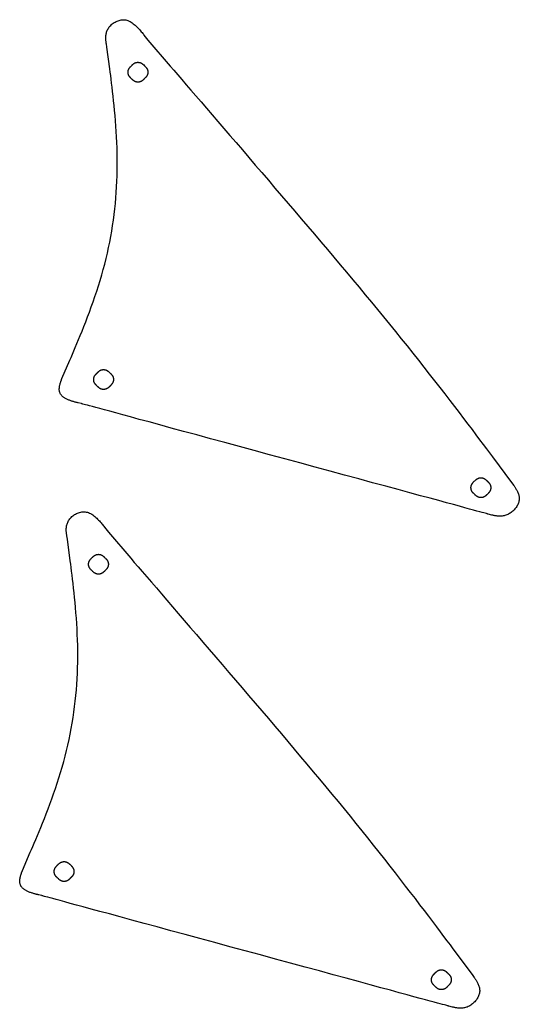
# Model space of a CAD drawing. Header units: millimetres. Extents: x 218 to 1103, y -1186 to -402.
# Drawn here: x 407.3 to 580.2, y -1185.7 to -843.4 of the extents above; entities that cross this region are included whole.
import ezdxf

# ---------------------------------------------------------------- set-up
doc = ezdxf.new("R2010")
doc.units = ezdxf.units.MM

msp = doc.modelspace()

# ---------------------------------------------------------------- linework, layer by layer
at = {"flags": 128}
for points in [[(421.87549, -967.562983), (424.585311, -961.298458), (425.011525, -960.312564), (425.474885, -959.237314), (425.971893, -958.077322), (426.499046, -956.8372), (427.052846, -955.521561), (427.629792, -954.135016), (428.226384, -952.682179), (428.839121, -951.167662), (429.464502, -949.596079), (430.099029, -947.97204), (430.7392, -946.30016), (431.381515, -944.58505), (432.022475, -942.831323), (432.658577, -941.043592), (433.286323, -939.226469), (433.902213, -937.384567), (434.502745, -935.522499), (435.084419, -933.644877), (435.643736, -931.756313), (436.177194, -929.861421), (436.68192, -927.964046), (437.157539, -926.064969), (437.604302, -924.164206), (438.022463, -922.26177), (438.412271, -920.357676), (438.773979, -918.451938), (439.107839, -916.544572), (439.414102, -914.635591), (439.69302, -912.72501), (439.944844, -910.812844), (440.169826, -908.899107), (440.368217, -906.983814), (440.54027, -905.06698), (440.686236, -903.148618), (440.806367, -901.228743), (440.900914, -899.30737), (440.970128, -897.384514), (441.014262, -895.460189), (441.033568, -893.53441), (441.028296, -891.60719), (440.998968, -889.679364), (440.947182, -887.755039), (440.874807, -885.839142), (440.783711, -883.9366), (440.675762, -882.052339), (440.552827, -880.191287), (440.416776, -878.35837), (440.269476, -876.558515), (440.112795, -874.796648), (439.948602, -873.077697), (439.778764, -871.406587), (439.60515, -869.788247), (439.429627, -868.227601), (439.254065, -866.729579), (439.08033, -865.299105), (438.910292, -863.941106), (438.745817, -862.660511), (438.588775, -861.462244), (438.441033, -860.351233), (437.435352, -852.858443), (437.249453, -851.738103), (437.220392, -851.561825), (437.189849, -851.369801), (437.159131, -851.163088), (437.129545, -850.942744), (437.102398, -850.709828), (437.078997, -850.465398), (437.060648, -850.210512), (437.048659, -849.946228), (437.044336, -849.673604), (437.048985, -849.393699), (437.063915, -849.10757), (437.090431, -848.816276), (437.129841, -848.520876), (437.183451, -848.222426), (437.252569, -847.921986), (437.3385, -847.620614), (437.442552, -847.319367), (437.566032, -847.019304), (437.710246, -846.721483), (437.876502, -846.426963), (438.06567, -846.136886), (438.276876, -845.852733), (438.508812, -845.576072), (438.760168, -845.308469), (439.029633, -845.05149), (439.3159, -844.806702), (439.617658, -844.57567), (439.933598, -844.359963), (440.262411, -844.161145), (440.602787, -843.980783), (440.953416, -843.820444), (441.312989, -843.681695), (441.680197, -843.566101), (442.053731, -843.475229), (442.43228, -843.410646), (442.814535, -843.373918), (443.199187, -843.366611), (443.584926, -843.390292), (443.970444, -843.446528), (444.35443, -843.536884), (444.735669, -843.662175), (445.113323, -843.820206), (445.486648, -844.008032), (445.854901, -844.222707), (446.217338, -844.461282), (446.573213, -844.720813), (446.921785, -844.998353), (447.262308, -845.290955), (447.594039, -845.595674), (447.916235, -845.909562), (448.22815, -846.229673), (448.529042, -846.553062), (448.818166, -846.87678), (449.094779, -847.197883), (449.358136, -847.513424), (449.607494, -847.820457), (449.842109, -848.116034), (450.061237, -848.39721), (450.264134, -848.661038), (451.631301, -850.453938), (459.394322, -859.460731), (460.615993, -860.878153), (461.94808, -862.423787), (463.384555, -864.090743), (464.919388, -865.872133), (466.54655, -867.761067), (468.260014, -869.750654), (470.053748, -871.834007), (471.921726, -874.004234), (473.857917, -876.254446), (475.856293, -878.577755), (477.910824, -880.967269), (480.015483, -883.4161), (482.164239, -885.917359), (484.351064, -888.464155), (486.569929, -891.049599), (488.814805, -893.666802), (491.079664, -896.308873), (493.358475, -898.968924), (495.64521, -901.640065), (497.933841, -904.315405), (500.219159, -906.989086), (502.499244, -909.659361), (504.772995, -912.325516), (507.039313, -914.986834), (509.297098, -917.6426), (511.54525, -920.292098), (513.782669, -922.934612), (516.008254, -925.569427), (518.220908, -928.195827), (520.419529, -930.813097), (522.603017, -933.420519), (524.770273, -936.01738), (526.920197, -938.602962), (529.051689, -941.176551), (531.163649, -943.737431), (533.254978, -946.284886), (535.324575, -948.8182), (537.37134, -951.336657), (539.394174, -953.839542), (541.391978, -956.326139), (543.363332, -958.795032), (545.305554, -961.242001), (547.215639, -963.662126), (549.090587, -966.050486), (550.927393, -968.402162), (552.723055, -970.712233), (554.474572, -972.975778), (556.178941, -975.187878), (557.833159, -977.343613), (559.434223, -979.438061), (560.979132, -981.466303), (562.464882, -983.423419), (563.888472, -985.304487), (565.246898, -987.104589), (566.537159, -988.818803), (567.756252, -990.44221), (568.901174, -991.969889), (569.968922, -993.396919), (570.956496, -994.718382), (577.60626, -1003.623283), (578.322714, -1004.628643), (578.435254, -1004.786874), (578.556734, -1004.959502), (578.685348, -1005.145845), (578.819289, -1005.345221), (578.956751, -1005.556946), (579.095926, -1005.780338), (579.235008, -1006.014715), (579.372191, -1006.259393), (579.505667, -1006.51369), (579.633631, -1006.776924), (579.754275, -1007.048411), (579.865794, -1007.327469), (579.96638, -1007.613416), (580.054226, -1007.905568), (580.127527, -1008.203243), (580.184475, -1008.505759), (580.223265, -1008.812432), (580.242088, -1009.12258), (580.239139, -1009.43552), (580.212612, -1009.750569), (580.161197, -1010.066975), (580.085578, -1010.3837), (579.986937, -1010.699636), (579.866456, -1011.013675), (579.725317, -1011.324709), (579.564701, -1011.63163), (579.38579, -1011.933331), (579.189767, -1012.228703), (578.977812, -1012.516639), (578.751108, -1012.79603), (578.510836, -1013.065769), (578.258179, -1013.324747), (577.994318, -1013.571858), (577.720434, -1013.805992), (577.43771, -1014.026042), (577.147327, -1014.2309), (576.850468, -1014.419459), (576.548314, -1014.590609), (576.242046, -1014.743244), (575.932847, -1014.876255), (575.621853, -1014.988927), (575.310015, -1015.082115), (574.998242, -1015.157068), (574.68744, -1015.215032), (574.378517, -1015.257255), (574.072378, -1015.284986), (573.76993, -1015.299472), (573.472082, -1015.301962), (573.179739, -1015.293701), (572.893808, -1015.27594), (572.615197, -1015.249925), (572.344812, -1015.216904), (572.08356, -1015.178125), (571.832348, -1015.134835), (571.592084, -1015.088283), (571.363673, -1015.039717), (571.148023, -1014.990383), (570.94604, -1014.941531), (570.758632, -1014.894407), (569.494149, -1014.56864), (569.491212, -1014.567842), (569.470654, -1014.562259), (569.414853, -1014.547105), (569.306188, -1014.517594), (569.127037, -1014.46894), (568.859779, -1014.396359), (568.486793, -1014.295065), (567.990457, -1014.160271), (567.35315, -1013.987193), (566.55725, -1013.771045), (565.585137, -1013.507041), (564.419188, -1013.190396), (563.041782, -1012.816324), (561.435298, -1012.38004), (559.582115, -1011.876758), (557.464611, -1011.301692), (555.065164, -1010.650058), (552.366154, -1009.917068), (549.349958, -1009.097939), (545.998956, -1008.187884), (542.304337, -1007.18451), (538.292533, -1006.094996), (533.998787, -1004.928912), (529.458341, -1003.695831), (524.706438, -1002.405323), (519.778321, -1001.06696), (514.709233, -999.690312), (509.534417, -998.28495), (504.289115, -996.860446), (499.008571, -995.426371), (493.728026, -993.992296), (488.482724, -992.567793), (483.307908, -991.162431), (478.23882, -989.785783), (473.310703, -988.447419), (468.558801, -987.156911), (464.018355, -985.92383), (459.724608, -984.757747), (455.712804, -983.668233), (452.018185, -982.664859), (448.667183, -981.754804), (445.650987, -980.935674), (442.951977, -980.202685), (440.552531, -979.55105), (438.435026, -978.975985), (436.581843, -978.472702), (434.975359, -978.036418), (433.597954, -977.662346), (432.432005, -977.345701), (431.459891, -977.081698), (430.663991, -976.865549), (430.026684, -976.692471), (429.530348, -976.557678), (429.157362, -976.456383), (428.890104, -976.383802), (428.710953, -976.335149), (428.602288, -976.305638), (428.546487, -976.290484), (428.525929, -976.284901), (428.522992, -976.284103), (427.511022, -976.040215), (427.351846, -976.001803), (427.178746, -975.959728), (426.992978, -975.91399), (426.795798, -975.864583), (426.588462, -975.811506), (426.372225, -975.754756), (426.148343, -975.694328), (425.918072, -975.63022), (425.682668, -975.562429), (425.443386, -975.490952), (425.201482, -975.415786), (424.958213, -975.336927), (424.714833, -975.254373), (424.472599, -975.168121), (424.232767, -975.078166), (423.996591, -974.984507), (423.765329, -974.88714), (423.540235, -974.786062), (423.322566, -974.68127), (423.113577, -974.572761), (422.914308, -974.460535), (422.72493, -974.344605), (422.5454, -974.224988), (422.375672, -974.101701), (422.215703, -973.974761), (422.065448, -973.844183), (421.924862, -973.709985), (421.793902, -973.572183), (421.672522, -973.430794), (421.560679, -973.285835), (421.458328, -973.137322), (421.365424, -972.985271), (421.281923, -972.8297), (421.20778, -972.670626), (421.142952, -972.508064), (421.087394, -972.342031), (421.041061, -972.172545), (421.003909, -971.999621), (420.975894, -971.823277), (420.956971, -971.643528), (420.946995, -971.460508), (420.945425, -971.274807), (420.951618, -971.087135), (420.96493, -970.898198), (420.984719, -970.708705), (421.010344, -970.519362), (421.04116, -970.330879), (421.076526, -970.143961), (421.115799, -969.959317), (421.158336, -969.777656), (421.203495, -969.599683), (421.250633, -969.426107), (421.299107, -969.257636), (421.348276, -969.094977), (421.397495, -968.938838), (421.446124, -968.789927), (421.493519, -968.648951), (421.539037, -968.516618), (421.582036, -968.393635), (421.87549, -967.562983)], [(445.978586, -863.803782), (445.769631, -863.599449), (445.736772, -863.567276), (445.70109, -863.532093), (445.662895, -863.493955), (445.622497, -863.452917), (445.580208, -863.409034), (445.536337, -863.362362), (445.491197, -863.312956), (445.445096, -863.26087), (445.398346, -863.206159), (445.351258, -863.148879), (445.304142, -863.089086), (445.257309, -863.026832), (445.211069, -862.962175), (445.165734, -862.895169), (445.121613, -862.825869), (445.079018, -862.754331), (445.038259, -862.680608), (444.999647, -862.604757), (444.963492, -862.526832), (444.930105, -862.446889), (444.899745, -862.365005), (444.872466, -862.281351), (444.84827, -862.196119), (444.827159, -862.109502), (444.809135, -862.021694), (444.7942, -861.932886), (444.782357, -861.843273), (444.773606, -861.753046), (444.767951, -861.6624), (444.765393, -861.571525), (444.765934, -861.480617), (444.769578, -861.389867), (444.776324, -861.299468), (444.786177, -861.209614), (444.799137, -861.120497), (444.815207, -861.032309), (444.834389, -860.945245), (444.856684, -860.859497), (444.882096, -860.775257), (444.910626, -860.692719), (444.942225, -860.612054), (444.976634, -860.533346), (445.013545, -860.456655), (445.052648, -860.382046), (445.093635, -860.309579), (445.136196, -860.239316), (445.180021, -860.171319), (445.224802, -860.105651), (445.270229, -860.042373), (445.315994, -859.981547), (445.361786, -859.923236), (445.407297, -859.867501), (445.452217, -859.814404), (445.496237, -859.764007), (445.539048, -859.716372), (445.58034, -859.671561), (445.619805, -859.629636), (445.657133, -859.590659), (445.692015, -859.554692), (445.928448, -859.312873), (446.132781, -859.103918), (446.164954, -859.07106), (446.200137, -859.035377), (446.238275, -858.997182), (446.279312, -858.956784), (446.323194, -858.914494), (446.369866, -858.870623), (446.419271, -858.825482), (446.471356, -858.77938), (446.526065, -858.732629), (446.583342, -858.685539), (446.643134, -858.638421), (446.705384, -858.591585), (446.770037, -858.545342), (446.837039, -858.500003), (446.906334, -858.455878), (446.977867, -858.413278), (447.051584, -858.372513), (447.127428, -858.333894), (447.205344, -858.297732), (447.285279, -858.264338), (447.367153, -858.23397), (447.450796, -858.206681), (447.536017, -858.182476), (447.622622, -858.161354), (447.710418, -858.143319), (447.799213, -858.128373), (447.888813, -858.116518), (447.979027, -858.107756), (448.069661, -858.102089), (448.160522, -858.09952), (448.251418, -858.10005), (448.342155, -858.103683), (448.432542, -858.110419), (448.522385, -858.120262), (448.611492, -858.133212), (448.699669, -858.149274), (448.786725, -858.168448), (448.872465, -858.190737), (448.956698, -858.216143), (449.039231, -858.244668), (449.119892, -858.276263), (449.198598, -858.31067), (449.275287, -858.34758), (449.349896, -858.386683), (449.422364, -858.42767), (449.492628, -858.470232), (449.560627, -858.51406), (449.626299, -858.558844), (449.68958, -858.604274), (449.75041, -858.650043), (449.808727, -858.695839), (449.864467, -858.741354), (449.91757, -858.786279), (449.967973, -858.830304), (450.015613, -858.87312), (450.06043, -858.914418), (450.102361, -858.953888), (450.141343, -858.991221), (450.177316, -859.026107), (450.41917, -859.262571), (450.628156, -859.466932), (450.661019, -859.499109), (450.696707, -859.534297), (450.734908, -859.57244), (450.775312, -859.613483), (450.817607, -859.657371), (450.861484, -859.704049), (450.906632, -859.753461), (450.952739, -859.805554), (450.999496, -859.86027), (451.046591, -859.917556), (451.093714, -859.977356), (451.140554, -860.039615), (451.1868, -860.104278), (451.232142, -860.17129), (451.27627, -860.240596), (451.318871, -860.31214), (451.359636, -860.385868), (451.398254, -860.461724), (451.434415, -860.539654), (451.467806, -860.619601), (451.49817, -860.701489), (451.525453, -860.785147), (451.549653, -860.870381), (451.570767, -860.957001), (451.588794, -861.044811), (451.603732, -861.133621), (451.615578, -861.223235), (451.624331, -861.313463), (451.629989, -861.40411), (451.632549, -861.494984), (451.632009, -861.585893), (451.628369, -861.676642), (451.621624, -861.767039), (451.611774, -861.856892), (451.598816, -861.946007), (451.582749, -862.034192), (451.56357, -862.121253), (451.541278, -862.206998), (451.515869, -862.291233), (451.487343, -862.373767), (451.455749, -862.454427), (451.421345, -862.53313), (451.384439, -862.609815), (451.34534, -862.684418), (451.304359, -862.756879), (451.261804, -862.827136), (451.217985, -862.895126), (451.17321, -862.960787), (451.127788, -863.024058), (451.08203, -863.084877), (451.036244, -863.143181), (450.99074, -863.198909), (450.945826, -863.252), (450.901811, -863.30239), (450.859006, -863.350018), (450.817719, -863.394823), (450.778259, -863.436742), (450.740936, -863.475713), (450.706059, -863.511675), (450.469658, -863.753458), (450.265267, -863.962416), (450.233084, -863.995275), (450.197891, -864.030958), (450.159743, -864.069155), (450.118694, -864.109553), (450.074801, -864.151844), (450.028117, -864.195716), (449.9787, -864.240859), (449.926603, -864.286962), (449.871882, -864.333715), (449.814592, -864.380807), (449.754789, -864.427927), (449.692528, -864.474765), (449.627863, -864.52101), (449.560851, -864.566352), (449.491546, -864.61048), (449.420004, -864.653083), (449.346279, -864.693852), (449.270428, -864.732474), (449.192506, -864.76864), (449.112566, -864.802039), (449.030689, -864.832412), (448.947043, -864.859706), (448.861821, -864.883917), (448.775216, -864.905044), (448.687421, -864.923084), (448.598628, -864.938036), (448.50903, -864.949897), (448.418819, -864.958665), (448.328188, -864.964337), (448.237331, -864.966911), (448.146439, -864.966386), (448.055705, -864.962759), (447.965322, -864.956027), (447.875482, -864.946188), (447.786379, -864.933241), (447.698204, -864.917183), (447.611152, -864.898011), (447.525413, -864.875724), (447.441181, -864.850319), (447.358649, -864.821794), (447.277988, -864.790199), (447.19928, -864.755791), (447.12259, -864.71888), (447.047977, -864.679774), (446.975506, -864.638783), (446.905237, -864.596218), (446.837234, -864.552386), (446.771557, -864.507598), (446.70827, -864.462163), (446.647435, -864.416389), (446.589112, -864.370588), (446.533366, -864.325067), (446.480257, -864.280137), (446.429848, -864.236106), (446.382201, -864.193285), (446.337378, -864.151982), (446.295442, -864.112507), (446.256454, -864.075169), (446.220476, -864.040278), (445.978586, -863.803782)], [(434.06898, -970.232988), (433.860025, -970.028655), (433.827166, -969.996482), (433.791484, -969.961299), (433.753289, -969.923161), (433.712891, -969.882124), (433.670601, -969.838242), (433.62673, -969.79157), (433.581588, -969.742165), (433.535486, -969.69008), (433.488735, -969.635371), (433.441645, -969.578094), (433.394527, -969.518302), (433.347691, -969.456052), (433.301448, -969.391399), (433.256109, -969.324397), (433.211984, -969.255102), (433.169384, -969.183569), (433.128619, -969.109852), (433.090001, -969.034008), (433.053839, -968.956092), (433.020444, -968.876157), (432.990076, -968.794283), (432.962788, -968.71064), (432.938582, -968.625419), (432.917461, -968.538814), (432.899426, -968.451018), (432.88448, -968.362223), (432.872624, -968.272623), (432.863862, -968.182409), (432.858196, -968.091776), (432.855627, -968.000914), (432.856157, -967.910018), (432.859789, -967.819281), (432.866526, -967.728894), (432.876368, -967.639051), (432.889319, -967.549944), (432.90538, -967.461767), (432.924554, -967.374711), (432.946843, -967.288971), (432.972249, -967.204738), (433.000775, -967.122205), (433.032369, -967.041544), (433.066776, -966.962838), (433.103686, -966.886149), (433.142789, -966.81154), (433.183777, -966.739072), (433.226339, -966.668808), (433.270166, -966.600809), (433.31495, -966.535137), (433.360381, -966.471856), (433.406149, -966.411026), (433.451945, -966.352709), (433.497461, -966.296969), (433.542386, -966.243866), (433.586411, -966.193463), (433.629227, -966.145823), (433.670524, -966.101006), (433.709994, -966.059075), (433.747327, -966.020093), (433.782214, -965.98412), (433.814345, -965.95122), (433.843513, -965.921392), (433.869923, -965.894385), (433.893881, -965.869885), (433.915694, -965.847579), (433.935668, -965.827154), (433.954109, -965.808295), (433.971324, -965.790691), (433.987619, -965.774027), (434.003302, -965.75799), (434.018678, -965.742266), (434.034054, -965.726542), (434.049736, -965.710505), (434.066032, -965.69384), (434.083247, -965.676236), (434.101688, -965.657378), (434.121662, -965.636953), (434.143474, -965.614647), (434.167432, -965.590147), (434.193842, -965.563139), (434.223011, -965.533311), (434.255184, -965.500452), (434.290367, -965.46477), (434.328505, -965.426575), (434.369543, -965.386177), (434.413426, -965.343888), (434.460098, -965.300018), (434.509504, -965.254877), (434.56159, -965.208776), (434.616301, -965.162026), (434.67358, -965.114938), (434.733374, -965.067822), (434.795627, -965.020989), (434.860285, -964.97475), (434.927291, -964.929414), (434.996591, -964.885293), (435.068129, -964.842698), (435.141852, -964.801939), (435.217703, -964.763327), (435.295628, -964.727172), (435.375571, -964.693785), (435.457455, -964.663425), (435.541109, -964.636146), (435.626341, -964.61195), (435.712958, -964.590839), (435.800766, -964.572815), (435.889573, -964.55788), (435.979186, -964.546036), (436.069412, -964.537284), (436.160057, -964.531628), (436.250931, -964.52907), (436.341838, -964.52961), (436.432586, -964.533252), (436.522983, -964.539997), (436.612835, -964.549847), (436.70195, -964.562805), (436.790135, -964.578873), (436.877196, -964.598052), (436.96294, -964.620345), (437.047176, -964.645753), (437.12971, -964.674279), (437.21037, -964.705873), (437.289073, -964.740278), (437.365758, -964.777184), (437.440361, -964.816282), (437.512822, -964.857263), (437.583079, -964.899818), (437.651068, -964.943638), (437.71673, -964.988413), (437.780001, -965.033834), (437.840819, -965.079592), (437.899124, -965.125378), (437.954852, -965.170883), (438.007942, -965.215797), (438.058333, -965.259811), (438.105961, -965.302616), (438.150766, -965.343903), (438.192685, -965.383363), (438.231656, -965.420686), (438.267618, -965.455563), (438.509401, -965.691964), (438.718386, -965.896324), (438.75125, -965.928502), (438.786937, -965.96369), (438.825138, -966.001833), (438.865542, -966.042875), (438.907838, -966.086763), (438.951716, -966.13344), (438.996864, -966.182852), (439.042973, -966.234942), (439.089731, -966.289657), (439.136828, -966.346941), (439.183953, -966.406738), (439.230796, -966.468994), (439.277046, -966.533654), (439.322391, -966.600662), (439.366523, -966.669962), (439.409129, -966.741501), (439.4499, -966.815223), (439.488524, -966.891072), (439.524692, -966.968993), (439.558091, -967.048932), (439.588464, -967.13081), (439.615756, -967.214457), (439.639965, -967.299681), (439.66109, -967.386288), (439.679128, -967.474087), (439.694076, -967.562884), (439.705933, -967.652486), (439.714697, -967.742701), (439.720365, -967.833336), (439.722936, -967.924198), (439.722407, -968.015095), (439.718775, -968.105834), (439.71204, -968.196221), (439.702198, -968.286065), (439.689247, -968.375172), (439.673186, -968.463349), (439.654012, -968.550405), (439.631723, -968.636145), (439.606317, -968.720378), (439.577792, -968.802911), (439.546197, -968.883572), (439.51179, -968.962278), (439.47488, -969.038967), (439.435777, -969.113576), (439.39479, -969.186044), (439.352228, -969.256309), (439.3084, -969.324307), (439.263616, -969.389979), (439.218186, -969.453261), (439.172417, -969.514091), (439.126621, -969.572407), (439.081106, -969.628148), (439.036181, -969.68125), (438.992156, -969.731653), (438.94934, -969.779294), (438.908042, -969.82411), (438.868572, -969.866041), (438.831239, -969.905023), (438.796352, -969.940996), (438.764222, -969.973896), (438.735053, -970.003724), (438.708643, -970.030731), (438.684685, -970.055231), (438.662872, -970.077537), (438.642899, -970.097963), (438.624458, -970.116821), (438.607243, -970.134425), (438.590947, -970.151089), (438.575265, -970.167127), (438.559889, -970.18285), (438.544512, -970.198574), (438.52883, -970.214612), (438.512534, -970.231276), (438.495319, -970.24888), (438.476878, -970.267738), (438.456905, -970.288164), (438.435092, -970.31047), (438.411134, -970.334969), (438.384724, -970.361977), (438.355555, -970.391805), (438.323382, -970.424664), (438.288199, -970.460346), (438.250061, -970.498541), (438.209024, -970.538939), (438.165142, -970.581229), (438.11847, -970.6251), (438.069065, -970.670242), (438.01698, -970.716344), (437.962271, -970.763095), (437.904994, -970.810185), (437.845202, -970.857303), (437.782952, -970.904139), (437.718299, -970.950382), (437.651297, -970.995721), (437.582002, -971.039846), (437.510469, -971.082446), (437.436753, -971.123211), (437.360909, -971.161829), (437.282992, -971.197991), (437.203057, -971.231386), (437.121183, -971.261754), (437.03754, -971.289042), (436.952319, -971.313248), (436.865714, -971.334369), (436.777918, -971.352404), (436.689123, -971.36735), (436.599522, -971.379204), (436.509307, -971.387966), (436.418673, -971.393632), (436.327811, -971.3962), (436.236913, -971.395668), (436.146174, -971.392035), (436.055785, -971.385297), (435.96594, -971.375453), (435.876831, -971.3625), (435.788651, -971.346436), (435.701592, -971.327259), (435.615848, -971.304967), (435.531611, -971.279557), (435.449074, -971.251028), (435.368408, -971.219429), (435.289697, -971.185017), (435.213003, -971.148103), (435.138387, -971.108994), (435.065913, -971.068001), (434.995642, -971.025434), (434.927636, -970.9816), (434.861958, -970.93681), (434.79867, -970.891373), (434.737832, -970.845599), (434.679509, -970.799797), (434.623762, -970.754275), (434.570652, -970.709344), (434.520243, -970.665313), (434.472596, -970.622491), (434.427773, -970.581188), (434.385836, -970.541713), (434.346848, -970.504375), (434.31087, -970.469484), (434.06898, -970.232988)], [(564.738546, -1007.696946), (564.529506, -1007.492648), (564.496634, -1007.46048), (564.460937, -1007.425303), (564.422726, -1007.387171), (564.382312, -1007.34614), (564.340005, -1007.302264), (564.296117, -1007.2556), (564.250957, -1007.206201), (564.204838, -1007.154122), (564.158069, -1007.09942), (564.110962, -1007.042148), (564.063826, -1006.982362), (564.016974, -1006.920116), (563.970716, -1006.855467), (563.925362, -1006.788468), (563.881223, -1006.719176), (563.838611, -1006.647644), (563.797835, -1006.573928), (563.759207, -1006.498083), (563.723037, -1006.420164), (563.689637, -1006.340227), (563.659265, -1006.258348), (563.631975, -1006.174698), (563.60777, -1006.08947), (563.58665, -1006.002858), (563.568618, -1005.915053), (563.553676, -1005.826249), (563.541827, -1005.736639), (563.533071, -1005.646415), (563.527412, -1005.555772), (563.524851, -1005.464901), (563.52539, -1005.373996), (563.52903, -1005.28325), (563.535776, -1005.192855), (563.545627, -1005.103006), (563.558586, -1005.013893), (563.574656, -1004.925712), (563.593838, -1004.838654), (563.616134, -1004.752912), (563.641546, -1004.66868), (563.670077, -1004.58615), (563.701676, -1004.505494), (563.736085, -1004.426796), (563.772997, -1004.350116), (563.812101, -1004.275518), (563.853089, -1004.203062), (563.89565, -1004.132812), (563.939477, -1004.064828), (563.984258, -1003.999173), (564.029687, -1003.935908), (564.075452, -1003.875095), (564.121245, -1003.816797), (564.166756, -1003.761075), (564.211677, -1003.70799), (564.255698, -1003.657606), (564.29851, -1003.609983), (564.339803, -1003.565184), (564.379269, -1003.52327), (564.416598, -1003.484304), (564.45148, -1003.448347), (564.687917, -1003.206596), (564.892277, -1002.99761), (564.924455, -1002.964747), (564.959643, -1002.929059), (564.997785, -1002.890858), (565.038828, -1002.850454), (565.082716, -1002.808158), (565.129393, -1002.76428), (565.178804, -1002.719132), (565.230895, -1002.673023), (565.28561, -1002.626265), (565.342894, -1002.579168), (565.402691, -1002.532043), (565.464947, -1002.4852), (565.529607, -1002.438951), (565.596614, -1002.393605), (565.665915, -1002.349473), (565.737454, -1002.306867), (565.811175, -1002.266096), (565.887024, -1002.227472), (565.964946, -1002.191305), (566.044885, -1002.157905), (566.126762, -1002.127533), (566.21041, -1002.10024), (566.295633, -1002.076031), (566.382241, -1002.054906), (566.47004, -1002.036869), (566.558836, -1002.02192), (566.648439, -1002.010063), (566.738654, -1002.001299), (566.829289, -1001.995631), (566.920151, -1001.99306), (567.011048, -1001.99359), (567.101787, -1001.997221), (567.192174, -1002.003957), (567.282018, -1002.013799), (567.371124, -1002.026749), (567.459302, -1002.04281), (567.546358, -1002.061984), (567.632098, -1002.084273), (567.716331, -1002.109679), (567.798864, -1002.138205), (567.879525, -1002.169799), (567.958231, -1002.204206), (568.03492, -1002.241116), (568.109529, -1002.280219), (568.181997, -1002.321207), (568.252261, -1002.363769), (568.32026, -1002.407596), (568.385932, -1002.45238), (568.449213, -1002.497811), (568.510043, -1002.543579), (568.56836, -1002.589375), (568.6241, -1002.634891), (568.677203, -1002.679816), (568.727606, -1002.723841), (568.775246, -1002.766657), (568.820063, -1002.807954), (568.861994, -1002.847424), (568.900976, -1002.884757), (568.936949, -1002.919644), (568.969849, -1002.951775), (568.999677, -1002.980943), (569.026684, -1003.007353), (569.051184, -1003.031311), (569.07349, -1003.053124), (569.093915, -1003.073098), (569.112774, -1003.091539), (569.130378, -1003.108754), (569.147042, -1003.125049), (569.163079, -1003.140732), (569.178803, -1003.156108), (569.194527, -1003.171484), (569.210564, -1003.187166), (569.227229, -1003.203462), (569.244833, -1003.220677), (569.263691, -1003.239118), (569.284116, -1003.259092), (569.306422, -1003.280904), (569.330922, -1003.304862), (569.35793, -1003.331272), (569.387758, -1003.360441), (569.420617, -1003.392614), (569.456299, -1003.427797), (569.494494, -1003.465935), (569.534892, -1003.506973), (569.577182, -1003.550855), (569.621053, -1003.597526), (569.666195, -1003.646932), (569.712296, -1003.699016), (569.759048, -1003.753725), (569.806138, -1003.811003), (569.853256, -1003.870794), (569.900092, -1003.933044), (569.946334, -1003.997697), (569.991674, -1004.064699), (570.035799, -1004.133994), (570.078399, -1004.205528), (570.119163, -1004.279244), (570.157782, -1004.355088), (570.193944, -1004.433005), (570.227339, -1004.512939), (570.257707, -1004.594813), (570.284995, -1004.678457), (570.309201, -1004.763677), (570.330322, -1004.850282), (570.348357, -1004.938079), (570.363302, -1005.026874), (570.375157, -1005.116475), (570.383919, -1005.206689), (570.389585, -1005.297324), (570.392153, -1005.388186), (570.391621, -1005.479083), (570.387988, -1005.569822), (570.38125, -1005.660211), (570.371405, -1005.750056), (570.358452, -1005.839165), (570.342389, -1005.927345), (570.323212, -1006.014404), (570.30092, -1006.100148), (570.27551, -1006.184385), (570.246981, -1006.266922), (570.215382, -1006.347588), (570.18097, -1006.426299), (570.144055, -1006.502994), (570.104947, -1006.577609), (570.063954, -1006.650083), (570.021386, -1006.720354), (569.977553, -1006.78836), (569.932763, -1006.854038), (569.887326, -1006.917327), (569.841552, -1006.978164), (569.795749, -1007.036487), (569.750228, -1007.092235), (569.705297, -1007.145344), (569.661266, -1007.195754), (569.618444, -1007.243401), (569.577141, -1007.288224), (569.537666, -1007.33016), (569.500328, -1007.369149), (569.465437, -1007.405126), (569.228941, -1007.647017), (569.024663, -1007.855909), (568.992498, -1007.888758), (568.957324, -1007.92443), (568.919196, -1007.962614), (568.878169, -1008.003), (568.834298, -1008.045277), (568.787638, -1008.089134), (568.738243, -1008.134262), (568.68617, -1008.18035), (568.631473, -1008.227086), (568.574206, -1008.274161), (568.514426, -1008.321264), (568.452186, -1008.368085), (568.387543, -1008.414313), (568.320551, -1008.459637), (568.251265, -1008.503746), (568.17974, -1008.546331), (568.106031, -1008.587081), (568.030194, -1008.625685), (567.952282, -1008.661833), (567.872352, -1008.695214), (567.790481, -1008.725569), (567.706839, -1008.752845), (567.621619, -1008.777039), (567.535014, -1008.798149), (567.447216, -1008.816173), (567.35842, -1008.831108), (567.268817, -1008.842954), (567.1786, -1008.851707), (567.087963, -1008.857365), (566.997098, -1008.859926), (566.906199, -1008.859389), (566.815457, -1008.85575), (566.725066, -1008.849008), (566.63522, -1008.839161), (566.546109, -1008.826206), (566.457929, -1008.810141), (566.370871, -1008.790964), (566.285128, -1008.768673), (566.200894, -1008.743266), (566.118361, -1008.71474), (566.0377, -1008.683145), (565.958996, -1008.64874), (565.882309, -1008.611832), (565.807703, -1008.572731), (565.735238, -1008.531747), (565.664978, -1008.489188), (565.596984, -1008.445365), (565.531317, -1008.400585), (565.468041, -1008.355159), (565.407216, -1008.309396), (565.348906, -1008.263605), (565.293172, -1008.218095), (565.240075, -1008.173176), (565.189679, -1008.129156), (565.142044, -1008.086345), (565.097233, -1008.045053), (565.055309, -1008.005588), (565.016332, -1007.96826), (564.980365, -1007.933378), (564.738546, -1007.696946)], [(408.190652, -1137.967417), (410.900473, -1131.702892), (411.326687, -1130.716998), (411.790047, -1129.641748), (412.287055, -1128.481756), (412.814208, -1127.241634), (413.368008, -1125.925995), (413.944954, -1124.53945), (414.541546, -1123.086613), (415.154283, -1121.572096), (415.779664, -1120.000513), (416.414191, -1118.376474), (417.054362, -1116.704594), (417.696677, -1114.989484), (418.337637, -1113.235757), (418.973739, -1111.448026), (419.601485, -1109.630903), (420.217375, -1107.789001), (420.817907, -1105.926933), (421.399581, -1104.049311), (421.958898, -1102.160747), (422.492356, -1100.265855), (422.997082, -1098.36848), (423.472701, -1096.469403), (423.919464, -1094.56864), (424.337625, -1092.666204), (424.727433, -1090.76211), (425.089141, -1088.856372), (425.423001, -1086.949006), (425.729264, -1085.040025), (426.008182, -1083.129444), (426.260006, -1081.217278), (426.484988, -1079.303541), (426.683379, -1077.388248), (426.855432, -1075.471414), (427.001398, -1073.553052), (427.121529, -1071.633177), (427.216076, -1069.711804), (427.28529, -1067.788948), (427.329424, -1065.864623), (427.34873, -1063.938844), (427.343458, -1062.011624), (427.31413, -1060.083798), (427.262344, -1058.159473), (427.189969, -1056.243576), (427.098873, -1054.341034), (426.990924, -1052.456773), (426.867989, -1050.595721), (426.731938, -1048.762804), (426.584638, -1046.962949), (426.427957, -1045.201082), (426.263764, -1043.482131), (426.093926, -1041.811021), (425.920312, -1040.192681), (425.744789, -1038.632035), (425.569227, -1037.134013), (425.395492, -1035.703539), (425.225454, -1034.34554), (425.060979, -1033.064945), (424.903937, -1031.866678), (424.756195, -1030.755667), (423.750514, -1023.262877), (423.564615, -1022.142537), (423.535554, -1021.966259), (423.505011, -1021.774235), (423.474293, -1021.567522), (423.444707, -1021.347178), (423.41756, -1021.114262), (423.394159, -1020.869832), (423.37581, -1020.614946), (423.363821, -1020.350662), (423.359498, -1020.078038), (423.364147, -1019.798133), (423.379077, -1019.512004), (423.405593, -1019.22071), (423.445003, -1018.92531), (423.498613, -1018.62686), (423.567731, -1018.32642), (423.653662, -1018.025048), (423.757714, -1017.723801), (423.881194, -1017.423738), (424.025408, -1017.125917), (424.191664, -1016.831397), (424.380832, -1016.54132), (424.592038, -1016.257167), (424.823974, -1015.980506), (425.07533, -1015.712903), (425.344795, -1015.455924), (425.631062, -1015.211136), (425.93282, -1014.980104), (426.24876, -1014.764397), (426.577573, -1014.565579), (426.917949, -1014.385217), (427.268578, -1014.224878), (427.628151, -1014.086129), (427.995359, -1013.970535), (428.368893, -1013.879663), (428.747442, -1013.81508), (429.129697, -1013.778352), (429.514349, -1013.771045), (429.900088, -1013.794726), (430.285606, -1013.850962), (430.669592, -1013.941318), (431.050831, -1014.066609), (431.428485, -1014.22464), (431.80181, -1014.412466), (432.170063, -1014.627141), (432.5325, -1014.865716), (432.888375, -1015.125247), (433.236947, -1015.402787), (433.57747, -1015.695389), (433.909201, -1016.000108), (434.231397, -1016.313996), (434.543312, -1016.634107), (434.844204, -1016.957496), (435.133328, -1017.281214), (435.409941, -1017.602317), (435.673298, -1017.917858), (435.922656, -1018.224891), (436.157271, -1018.520468), (436.376399, -1018.801644), (436.579296, -1019.065472), (437.946463, -1020.858372), (445.709484, -1029.865165), (446.931155, -1031.282587), (448.263242, -1032.828221), (449.699717, -1034.495177), (451.23455, -1036.276567), (452.861712, -1038.165501), (454.575176, -1040.155088), (456.36891, -1042.238441), (458.236888, -1044.408668), (460.173079, -1046.65888), (462.171455, -1048.982189), (464.225986, -1051.371703), (466.330645, -1053.820534), (468.479401, -1056.321793), (470.666226, -1058.868589), (472.885091, -1061.454033), (475.129967, -1064.071236), (477.394826, -1066.713307), (479.673637, -1069.373358), (481.960372, -1072.044499), (484.249003, -1074.719839), (486.534321, -1077.39352), (488.814406, -1080.063795), (491.088157, -1082.72995), (493.354475, -1085.391268), (495.61226, -1088.047034), (497.860412, -1090.696532), (500.097831, -1093.339046), (502.323416, -1095.973861), (504.53607, -1098.600261), (506.734691, -1101.217531), (508.918179, -1103.824953), (511.085435, -1106.421814), (513.235359, -1109.007396), (515.366851, -1111.580985), (517.478811, -1114.141865), (519.57014, -1116.68932), (521.639737, -1119.222634), (523.686502, -1121.741091), (525.709336, -1124.243976), (527.70714, -1126.730573), (529.678494, -1129.199466), (531.620716, -1131.646435), (533.530801, -1134.06656), (535.405749, -1136.45492), (537.242555, -1138.806596), (539.038217, -1141.116667), (540.789734, -1143.380212), (542.494103, -1145.592312), (544.148321, -1147.748047), (545.749385, -1149.842495), (547.294294, -1151.870737), (548.780044, -1153.827853), (550.203634, -1155.708921), (551.56206, -1157.509023), (552.852321, -1159.223237), (554.071414, -1160.846644), (555.216336, -1162.374323), (556.284084, -1163.801353), (557.271658, -1165.122816), (563.921422, -1174.027717), (564.637876, -1175.033077), (564.750416, -1175.191308), (564.871896, -1175.363936), (565.00051, -1175.550279), (565.134451, -1175.749655), (565.271913, -1175.96138), (565.411088, -1176.184772), (565.55017, -1176.419149), (565.687353, -1176.663827), (565.820829, -1176.918124), (565.948793, -1177.181358), (566.069437, -1177.452845), (566.180956, -1177.731903), (566.281542, -1178.01785), (566.369388, -1178.310002), (566.442689, -1178.607677), (566.499637, -1178.910193), (566.538427, -1179.216866), (566.55725, -1179.527014), (566.554301, -1179.839954), (566.527774, -1180.155003), (566.476359, -1180.471409), (566.40074, -1180.788134), (566.302099, -1181.10407), (566.181618, -1181.418109), (566.040479, -1181.729143), (565.879863, -1182.036064), (565.700952, -1182.337765), (565.504929, -1182.633137), (565.292974, -1182.921073), (565.06627, -1183.200464), (564.825998, -1183.470203), (564.573341, -1183.729181), (564.30948, -1183.976292), (564.035596, -1184.210426), (563.752872, -1184.430476), (563.462489, -1184.635334), (563.16563, -1184.823893), (562.863476, -1184.995043), (562.557208, -1185.147678), (562.248009, -1185.280689), (561.937015, -1185.393361), (561.625177, -1185.486549), (561.313404, -1185.561502), (561.002602, -1185.619466), (560.693679, -1185.661689), (560.38754, -1185.68942), (560.085092, -1185.703906), (559.787244, -1185.706396), (559.494901, -1185.698135), (559.20897, -1185.680374), (558.930359, -1185.654359), (558.659974, -1185.621338), (558.398722, -1185.582559), (558.14751, -1185.539269), (557.907246, -1185.492717), (557.678835, -1185.444151), (557.463185, -1185.394817), (557.261202, -1185.345965), (557.073794, -1185.298841), (555.809311, -1184.973074), (555.806374, -1184.972276), (555.785816, -1184.966693), (555.730015, -1184.951539), (555.62135, -1184.922028), (555.442199, -1184.873374), (555.174941, -1184.800793), (554.801955, -1184.699499), (554.305619, -1184.564705), (553.668312, -1184.391627), (552.872412, -1184.175479), (551.900299, -1183.911475), (550.73435, -1183.59483), (549.356944, -1183.220758), (547.75046, -1182.784474), (545.897277, -1182.281192), (543.779773, -1181.706126), (541.380326, -1181.054492), (538.681316, -1180.321502), (535.66512, -1179.502373), (532.314118, -1178.592318), (528.619499, -1177.588944), (524.607695, -1176.49943), (520.313949, -1175.333346), (515.773503, -1174.100265), (511.0216, -1172.809757), (506.093483, -1171.471394), (501.024395, -1170.094746), (495.849579, -1168.689384), (490.604277, -1167.26488), (485.323733, -1165.830805), (480.043188, -1164.39673), (474.797886, -1162.972227), (469.62307, -1161.566865), (464.553982, -1160.190217), (459.625865, -1158.851853), (454.873963, -1157.561345), (450.333517, -1156.328264), (446.03977, -1155.162181), (442.027966, -1154.072667), (438.333347, -1153.069293), (434.982345, -1152.159238), (431.966149, -1151.340108), (429.267139, -1150.607119), (426.867693, -1149.955484), (424.750188, -1149.380419), (422.897005, -1148.877136), (421.290521, -1148.440852), (419.913116, -1148.06678), (418.747167, -1147.750135), (417.775053, -1147.486132), (416.979153, -1147.269983), (416.341846, -1147.096905), (415.84551, -1146.962112), (415.472524, -1146.860817), (415.205266, -1146.788236), (415.026115, -1146.739583), (414.91745, -1146.710072), (414.861649, -1146.694918), (414.841091, -1146.689335), (414.838154, -1146.688537), (413.826184, -1146.444649), (413.667008, -1146.406237), (413.493908, -1146.364162), (413.30814, -1146.318424), (413.11096, -1146.269017), (412.903624, -1146.21594), (412.687387, -1146.15919), (412.463505, -1146.098762), (412.233234, -1146.034654), (411.99783, -1145.966863), (411.758548, -1145.895386), (411.516644, -1145.82022), (411.273375, -1145.741361), (411.029995, -1145.658807), (410.787761, -1145.572555), (410.547929, -1145.4826), (410.311753, -1145.388941), (410.080491, -1145.291574), (409.855397, -1145.190496), (409.637728, -1145.085704), (409.428739, -1144.977195), (409.22947, -1144.864969), (409.040092, -1144.749039), (408.860562, -1144.629422), (408.690834, -1144.506135), (408.530865, -1144.379195), (408.38061, -1144.248617), (408.240024, -1144.114419), (408.109064, -1143.976617), (407.987684, -1143.835228), (407.875841, -1143.690269), (407.77349, -1143.541756), (407.680586, -1143.389705), (407.597085, -1143.234134), (407.522942, -1143.07506), (407.458114, -1142.912498), (407.402556, -1142.746465), (407.356223, -1142.576979), (407.319071, -1142.404055), (407.291056, -1142.227711), (407.272133, -1142.047962), (407.262157, -1141.864942), (407.260587, -1141.679241), (407.26678, -1141.491569), (407.280092, -1141.302632), (407.299881, -1141.113139), (407.325506, -1140.923796), (407.356322, -1140.735313), (407.391688, -1140.548395), (407.430961, -1140.363751), (407.473498, -1140.18209), (407.518657, -1140.004117), (407.565795, -1139.830541), (407.614269, -1139.66207), (407.663438, -1139.499411), (407.712657, -1139.343272), (407.761286, -1139.194361), (407.808681, -1139.053385), (407.854199, -1138.921052), (407.897198, -1138.798069), (408.190652, -1137.967417)], [(432.293748, -1034.208216), (432.084793, -1034.003883), (432.051934, -1033.97171), (432.016252, -1033.936527), (431.978057, -1033.898389), (431.937659, -1033.857351), (431.89537, -1033.813468), (431.851499, -1033.766796), (431.806359, -1033.71739), (431.760258, -1033.665304), (431.713508, -1033.610593), (431.66642, -1033.553313), (431.619304, -1033.49352), (431.572471, -1033.431266), (431.526231, -1033.366609), (431.480896, -1033.299603), (431.436775, -1033.230303), (431.39418, -1033.158765), (431.353421, -1033.085042), (431.314809, -1033.009191), (431.278654, -1032.931266), (431.245267, -1032.851323), (431.214907, -1032.769439), (431.187628, -1032.685785), (431.163432, -1032.600553), (431.142321, -1032.513936), (431.124297, -1032.426128), (431.109362, -1032.33732), (431.097519, -1032.247707), (431.088768, -1032.15748), (431.083113, -1032.066834), (431.080555, -1031.975959), (431.081096, -1031.885051), (431.08474, -1031.794301), (431.091486, -1031.703902), (431.101339, -1031.614048), (431.114299, -1031.524931), (431.130369, -1031.436743), (431.149551, -1031.349679), (431.171846, -1031.263931), (431.197258, -1031.179691), (431.225788, -1031.097153), (431.257387, -1031.016488), (431.291796, -1030.93778), (431.328707, -1030.861089), (431.36781, -1030.78648), (431.408797, -1030.714013), (431.451358, -1030.64375), (431.495183, -1030.575753), (431.539964, -1030.510085), (431.585391, -1030.446807), (431.631156, -1030.385981), (431.676948, -1030.32767), (431.722459, -1030.271935), (431.767379, -1030.218838), (431.811399, -1030.168441), (431.85421, -1030.120806), (431.895502, -1030.075995), (431.934967, -1030.03407), (431.972295, -1029.995093), (432.007177, -1029.959126), (432.24361, -1029.717307), (432.447943, -1029.508352), (432.480116, -1029.475494), (432.515299, -1029.439811), (432.553437, -1029.401616), (432.594474, -1029.361218), (432.638356, -1029.318928), (432.685028, -1029.275057), (432.734433, -1029.229916), (432.786518, -1029.183814), (432.841227, -1029.137063), (432.898504, -1029.089973), (432.958296, -1029.042855), (433.020546, -1028.996019), (433.085199, -1028.949776), (433.152201, -1028.904437), (433.221496, -1028.860312), (433.293029, -1028.817712), (433.366746, -1028.776947), (433.44259, -1028.738328), (433.520506, -1028.702166), (433.600441, -1028.668772), (433.682315, -1028.638404), (433.765958, -1028.611115), (433.851179, -1028.58691), (433.937784, -1028.565788), (434.02558, -1028.547753), (434.114375, -1028.532807), (434.203975, -1028.520952), (434.294189, -1028.51219), (434.384823, -1028.506523), (434.475684, -1028.503954), (434.56658, -1028.504484), (434.657317, -1028.508117), (434.747704, -1028.514853), (434.837547, -1028.524696), (434.926654, -1028.537646), (435.014831, -1028.553708), (435.101887, -1028.572882), (435.187627, -1028.595171), (435.27186, -1028.620577), (435.354393, -1028.649102), (435.435054, -1028.680697), (435.51376, -1028.715104), (435.590449, -1028.752014), (435.665058, -1028.791117), (435.737526, -1028.832104), (435.80779, -1028.874666), (435.875789, -1028.918494), (435.941461, -1028.963278), (436.004742, -1029.008708), (436.065572, -1029.054477), (436.123889, -1029.100273), (436.179629, -1029.145788), (436.232732, -1029.190713), (436.283135, -1029.234738), (436.330775, -1029.277554), (436.375592, -1029.318852), (436.417523, -1029.358322), (436.456505, -1029.395655), (436.492478, -1029.430541), (436.734332, -1029.667005), (436.943318, -1029.871366), (436.976181, -1029.903543), (437.011869, -1029.938731), (437.05007, -1029.976874), (437.090474, -1030.017917), (437.132769, -1030.061805), (437.176646, -1030.108483), (437.221794, -1030.157895), (437.267901, -1030.209988), (437.314658, -1030.264704), (437.361753, -1030.32199), (437.408876, -1030.38179), (437.455716, -1030.444049), (437.501962, -1030.508712), (437.547304, -1030.575724), (437.591432, -1030.64503), (437.634033, -1030.716574), (437.674798, -1030.790302), (437.713416, -1030.866158), (437.749577, -1030.944088), (437.782968, -1031.024035), (437.813332, -1031.105923), (437.840615, -1031.189581), (437.864815, -1031.274815), (437.885929, -1031.361435), (437.903956, -1031.449245), (437.918894, -1031.538055), (437.93074, -1031.627669), (437.939493, -1031.717897), (437.945151, -1031.808544), (437.947711, -1031.899418), (437.947171, -1031.990327), (437.943531, -1032.081076), (437.936786, -1032.171473), (437.926936, -1032.261326), (437.913978, -1032.350441), (437.897911, -1032.438626), (437.878732, -1032.525687), (437.85644, -1032.611432), (437.831031, -1032.695667), (437.802505, -1032.778201), (437.770911, -1032.858861), (437.736507, -1032.937564), (437.699601, -1033.014249), (437.660502, -1033.088852), (437.619521, -1033.161313), (437.576966, -1033.23157), (437.533147, -1033.29956), (437.488372, -1033.365221), (437.44295, -1033.428492), (437.397192, -1033.489311), (437.351406, -1033.547615), (437.305902, -1033.603343), (437.260988, -1033.656434), (437.216973, -1033.706824), (437.174168, -1033.754452), (437.132881, -1033.799257), (437.093421, -1033.841176), (437.056098, -1033.880147), (437.021221, -1033.916109), (436.78482, -1034.157892), (436.580429, -1034.36685), (436.548246, -1034.399709), (436.513053, -1034.435392), (436.474905, -1034.473589), (436.433856, -1034.513987), (436.389963, -1034.556278), (436.343279, -1034.60015), (436.293862, -1034.645293), (436.241765, -1034.691396), (436.187044, -1034.738149), (436.129754, -1034.785241), (436.069951, -1034.832361), (436.00769, -1034.879199), (435.943025, -1034.925444), (435.876013, -1034.970786), (435.806708, -1035.014914), (435.735166, -1035.057517), (435.661441, -1035.098286), (435.58559, -1035.136908), (435.507668, -1035.173074), (435.427728, -1035.206473), (435.345851, -1035.236846), (435.262205, -1035.26414), (435.176983, -1035.288351), (435.090378, -1035.309478), (435.002583, -1035.327518), (434.91379, -1035.34247), (434.824192, -1035.354331), (434.733981, -1035.363099), (434.64335, -1035.368771), (434.552493, -1035.371345), (434.461601, -1035.37082), (434.370867, -1035.367193), (434.280484, -1035.360461), (434.190644, -1035.350622), (434.101541, -1035.337675), (434.013366, -1035.321617), (433.926314, -1035.302445), (433.840575, -1035.280158), (433.756343, -1035.254753), (433.673811, -1035.226228), (433.59315, -1035.194633), (433.514442, -1035.160225), (433.437752, -1035.123314), (433.363139, -1035.084208), (433.290668, -1035.043217), (433.220399, -1035.000652), (433.152396, -1034.95682), (433.086719, -1034.912032), (433.023432, -1034.866597), (432.962597, -1034.820823), (432.904274, -1034.775022), (432.848528, -1034.729501), (432.795419, -1034.684571), (432.74501, -1034.64054), (432.697363, -1034.597719), (432.65254, -1034.556416), (432.610604, -1034.516941), (432.571616, -1034.479603), (432.535638, -1034.444712), (432.293748, -1034.208216)], [(420.384142, -1140.637422), (420.175187, -1140.433089), (420.142328, -1140.400916), (420.106646, -1140.365733), (420.068451, -1140.327595), (420.028053, -1140.286558), (419.985763, -1140.242676), (419.941892, -1140.196004), (419.89675, -1140.146599), (419.850648, -1140.094514), (419.803897, -1140.039805), (419.756807, -1139.982528), (419.709689, -1139.922736), (419.662853, -1139.860486), (419.61661, -1139.795833), (419.571271, -1139.728831), (419.527146, -1139.659536), (419.484546, -1139.588003), (419.443781, -1139.514286), (419.405163, -1139.438442), (419.369001, -1139.360526), (419.335606, -1139.280591), (419.305238, -1139.198717), (419.27795, -1139.115074), (419.253744, -1139.029853), (419.232623, -1138.943248), (419.214588, -1138.855452), (419.199642, -1138.766657), (419.187786, -1138.677057), (419.179024, -1138.586843), (419.173358, -1138.49621), (419.170789, -1138.405348), (419.171319, -1138.314452), (419.174951, -1138.223715), (419.181688, -1138.133328), (419.19153, -1138.043485), (419.204481, -1137.954378), (419.220542, -1137.866201), (419.239716, -1137.779145), (419.262005, -1137.693405), (419.287411, -1137.609172), (419.315937, -1137.526639), (419.347531, -1137.445978), (419.381938, -1137.367272), (419.418848, -1137.290583), (419.457951, -1137.215974), (419.498939, -1137.143506), (419.541501, -1137.073242), (419.585328, -1137.005243), (419.630112, -1136.939571), (419.675543, -1136.87629), (419.721311, -1136.81546), (419.767107, -1136.757143), (419.812623, -1136.701403), (419.857548, -1136.6483), (419.901573, -1136.597897), (419.944389, -1136.550257), (419.985686, -1136.50544), (420.025156, -1136.463509), (420.062489, -1136.424527), (420.097376, -1136.388554), (420.129507, -1136.355654), (420.158675, -1136.325826), (420.185085, -1136.298819), (420.209043, -1136.274319), (420.230856, -1136.252013), (420.25083, -1136.231588), (420.269271, -1136.212729), (420.286486, -1136.195125), (420.302781, -1136.178461), (420.318464, -1136.162424), (420.33384, -1136.1467), (420.349216, -1136.130976), (420.364898, -1136.114939), (420.381194, -1136.098274), (420.398409, -1136.08067), (420.41685, -1136.061812), (420.436824, -1136.041387), (420.458636, -1136.019081), (420.482594, -1135.994581), (420.509004, -1135.967573), (420.538173, -1135.937745), (420.570346, -1135.904886), (420.605529, -1135.869204), (420.643667, -1135.831009), (420.684705, -1135.790611), (420.728588, -1135.748322), (420.77526, -1135.704452), (420.824666, -1135.659311), (420.876752, -1135.61321), (420.931463, -1135.56646), (420.988742, -1135.519372), (421.048536, -1135.472256), (421.110789, -1135.425423), (421.175447, -1135.379184), (421.242453, -1135.333848), (421.311753, -1135.289727), (421.383291, -1135.247132), (421.457014, -1135.206373), (421.532865, -1135.167761), (421.61079, -1135.131606), (421.690733, -1135.098219), (421.772617, -1135.067859), (421.856271, -1135.04058), (421.941503, -1135.016384), (422.02812, -1134.995273), (422.115928, -1134.977249), (422.204735, -1134.962314), (422.294348, -1134.95047), (422.384574, -1134.941718), (422.475219, -1134.936062), (422.566093, -1134.933504), (422.657, -1134.934044), (422.747748, -1134.937686), (422.838145, -1134.944431), (422.927997, -1134.954281), (423.017112, -1134.967239), (423.105297, -1134.983307), (423.192358, -1135.002486), (423.278102, -1135.024779), (423.362338, -1135.050187), (423.444872, -1135.078713), (423.525532, -1135.110307), (423.604235, -1135.144712), (423.68092, -1135.181618), (423.755523, -1135.220716), (423.827984, -1135.261697), (423.898241, -1135.304252), (423.96623, -1135.348072), (424.031892, -1135.392847), (424.095163, -1135.438268), (424.155981, -1135.484026), (424.214286, -1135.529812), (424.270014, -1135.575317), (424.323104, -1135.620231), (424.373495, -1135.664245), (424.421123, -1135.70705), (424.465928, -1135.748337), (424.507847, -1135.787797), (424.546818, -1135.82512), (424.58278, -1135.859997), (424.824563, -1136.096398), (425.033548, -1136.300758), (425.066412, -1136.332936), (425.102099, -1136.368124), (425.1403, -1136.406267), (425.180704, -1136.447309), (425.223, -1136.491197), (425.266878, -1136.537874), (425.312026, -1136.587286), (425.358135, -1136.639376), (425.404893, -1136.694091), (425.45199, -1136.751375), (425.499115, -1136.811172), (425.545958, -1136.873428), (425.592208, -1136.938088), (425.637553, -1137.005096), (425.681685, -1137.074396), (425.724291, -1137.145935), (425.765062, -1137.219657), (425.803686, -1137.295506), (425.839854, -1137.373427), (425.873253, -1137.453366), (425.903626, -1137.535244), (425.930918, -1137.618891), (425.955127, -1137.704115), (425.976252, -1137.790722), (425.99429, -1137.878521), (426.009238, -1137.967318), (426.021095, -1138.05692), (426.029859, -1138.147135), (426.035527, -1138.23777), (426.038098, -1138.328632), (426.037569, -1138.419529), (426.033937, -1138.510268), (426.027202, -1138.600655), (426.01736, -1138.690499), (426.004409, -1138.779606), (425.988348, -1138.867783), (425.969174, -1138.954839), (425.946885, -1139.040579), (425.921479, -1139.124812), (425.892954, -1139.207345), (425.861359, -1139.288006), (425.826952, -1139.366712), (425.790042, -1139.443401), (425.750939, -1139.51801), (425.709952, -1139.590478), (425.66739, -1139.660743), (425.623562, -1139.728741), (425.578778, -1139.794413), (425.533348, -1139.857695), (425.487579, -1139.918525), (425.441783, -1139.976841), (425.396268, -1140.032582), (425.351343, -1140.085684), (425.307318, -1140.136087), (425.264502, -1140.183728), (425.223204, -1140.228544), (425.183734, -1140.270475), (425.146401, -1140.309457), (425.111514, -1140.34543), (425.079384, -1140.37833), (425.050215, -1140.408158), (425.023805, -1140.435165), (424.999847, -1140.459665), (424.978034, -1140.481971), (424.958061, -1140.502397), (424.93962, -1140.521255), (424.922405, -1140.538859), (424.906109, -1140.555523), (424.890427, -1140.571561), (424.875051, -1140.587284), (424.859674, -1140.603008), (424.843992, -1140.619046), (424.827696, -1140.63571), (424.810481, -1140.653314), (424.79204, -1140.672172), (424.772067, -1140.692598), (424.750254, -1140.714904), (424.726296, -1140.739403), (424.699886, -1140.766411), (424.670717, -1140.796239), (424.638544, -1140.829098), (424.603361, -1140.86478), (424.565223, -1140.902975), (424.524186, -1140.943373), (424.480304, -1140.985663), (424.433632, -1141.029534), (424.384227, -1141.074676), (424.332142, -1141.120778), (424.277433, -1141.167529), (424.220156, -1141.214619), (424.160364, -1141.261737), (424.098114, -1141.308573), (424.033461, -1141.354816), (423.966459, -1141.400155), (423.897164, -1141.44428), (423.825631, -1141.48688), (423.751915, -1141.527645), (423.676071, -1141.566263), (423.598154, -1141.602425), (423.518219, -1141.63582), (423.436345, -1141.666188), (423.352702, -1141.693476), (423.267481, -1141.717682), (423.180876, -1141.738803), (423.09308, -1141.756838), (423.004285, -1141.771784), (422.914684, -1141.783638), (422.824469, -1141.7924), (422.733835, -1141.798066), (422.642973, -1141.800634), (422.552075, -1141.800102), (422.461336, -1141.796469), (422.370947, -1141.789731), (422.281102, -1141.779887), (422.191993, -1141.766934), (422.103813, -1141.75087), (422.016754, -1141.731693), (421.93101, -1141.709401), (421.846773, -1141.683991), (421.764236, -1141.655462), (421.68357, -1141.623863), (421.604859, -1141.589451), (421.528165, -1141.552537), (421.453549, -1141.513428), (421.381075, -1141.472435), (421.310804, -1141.429868), (421.242798, -1141.386034), (421.17712, -1141.341244), (421.113832, -1141.295807), (421.052994, -1141.250033), (420.994671, -1141.204231), (420.938924, -1141.158709), (420.885814, -1141.113778), (420.835405, -1141.069747), (420.787758, -1141.026925), (420.742935, -1140.985622), (420.700998, -1140.946147), (420.66201, -1140.908809), (420.626032, -1140.873918), (420.384142, -1140.637422)], [(551.053708, -1178.10138), (550.844668, -1177.897082), (550.811796, -1177.864914), (550.776099, -1177.829737), (550.737888, -1177.791605), (550.697474, -1177.750574), (550.655167, -1177.706698), (550.611279, -1177.660034), (550.566119, -1177.610635), (550.52, -1177.558556), (550.473231, -1177.503854), (550.426124, -1177.446582), (550.378988, -1177.386796), (550.332136, -1177.32455), (550.285878, -1177.259901), (550.240524, -1177.192902), (550.196385, -1177.12361), (550.153773, -1177.052078), (550.112997, -1176.978362), (550.074369, -1176.902517), (550.038199, -1176.824598), (550.004799, -1176.744661), (549.974427, -1176.662782), (549.947137, -1176.579132), (549.922932, -1176.493904), (549.901812, -1176.407292), (549.88378, -1176.319487), (549.868838, -1176.230683), (549.856989, -1176.141073), (549.848233, -1176.050849), (549.842574, -1175.960206), (549.840013, -1175.869335), (549.840552, -1175.77843), (549.844192, -1175.687684), (549.850938, -1175.597289), (549.860789, -1175.50744), (549.873748, -1175.418327), (549.889818, -1175.330146), (549.909, -1175.243088), (549.931296, -1175.157346), (549.956708, -1175.073114), (549.985239, -1174.990584), (550.016838, -1174.909928), (550.051247, -1174.83123), (550.088159, -1174.75455), (550.127263, -1174.679952), (550.168251, -1174.607496), (550.210812, -1174.537246), (550.254639, -1174.469262), (550.29942, -1174.403607), (550.344849, -1174.340342), (550.390614, -1174.279529), (550.436407, -1174.221231), (550.481918, -1174.165509), (550.526839, -1174.112424), (550.57086, -1174.06204), (550.613672, -1174.014417), (550.654965, -1173.969618), (550.694431, -1173.927704), (550.73176, -1173.888738), (550.766642, -1173.852781), (551.003079, -1173.61103), (551.207439, -1173.402044), (551.239617, -1173.369181), (551.274805, -1173.333493), (551.312947, -1173.295292), (551.35399, -1173.254888), (551.397878, -1173.212592), (551.444555, -1173.168714), (551.493966, -1173.123566), (551.546057, -1173.077457), (551.600772, -1173.030699), (551.658056, -1172.983602), (551.717853, -1172.936477), (551.780109, -1172.889634), (551.844769, -1172.843385), (551.911776, -1172.798039), (551.981077, -1172.753907), (552.052616, -1172.711301), (552.126337, -1172.67053), (552.202186, -1172.631906), (552.280108, -1172.595739), (552.360047, -1172.562339), (552.441924, -1172.531967), (552.525572, -1172.504674), (552.610795, -1172.480465), (552.697403, -1172.45934), (552.785202, -1172.441303), (552.873998, -1172.426354), (552.963601, -1172.414497), (553.053816, -1172.405733), (553.144451, -1172.400065), (553.235313, -1172.397494), (553.32621, -1172.398024), (553.416949, -1172.401655), (553.507336, -1172.408391), (553.59718, -1172.418233), (553.686286, -1172.431183), (553.774464, -1172.447244), (553.86152, -1172.466418), (553.94726, -1172.488707), (554.031493, -1172.514113), (554.114026, -1172.542639), (554.194687, -1172.574233), (554.273393, -1172.60864), (554.350082, -1172.64555), (554.424691, -1172.684653), (554.497159, -1172.725641), (554.567423, -1172.768203), (554.635422, -1172.81203), (554.701094, -1172.856814), (554.764375, -1172.902245), (554.825205, -1172.948013), (554.883522, -1172.993809), (554.939262, -1173.039325), (554.992365, -1173.08425), (555.042768, -1173.128275), (555.090408, -1173.171091), (555.135225, -1173.212388), (555.177156, -1173.251858), (555.216138, -1173.289191), (555.252111, -1173.324078), (555.285011, -1173.356209), (555.314839, -1173.385377), (555.341846, -1173.411787), (555.366346, -1173.435745), (555.388652, -1173.457558), (555.409077, -1173.477532), (555.427936, -1173.495973), (555.44554, -1173.513188), (555.462204, -1173.529483), (555.478241, -1173.545166), (555.493965, -1173.560542), (555.509689, -1173.575918), (555.525726, -1173.5916), (555.542391, -1173.607896), (555.559995, -1173.625111), (555.578853, -1173.643552), (555.599278, -1173.663526), (555.621584, -1173.685338), (555.646084, -1173.709296), (555.673092, -1173.735706), (555.70292, -1173.764875), (555.735779, -1173.797048), (555.771461, -1173.832231), (555.809656, -1173.870369), (555.850054, -1173.911407), (555.892344, -1173.955289), (555.936215, -1174.00196), (555.981357, -1174.051366), (556.027458, -1174.10345), (556.07421, -1174.158159), (556.1213, -1174.215437), (556.168418, -1174.275228), (556.215254, -1174.337478), (556.261496, -1174.402131), (556.306836, -1174.469133), (556.350961, -1174.538428), (556.393561, -1174.609962), (556.434325, -1174.683678), (556.472944, -1174.759522), (556.509106, -1174.837439), (556.542501, -1174.917373), (556.572869, -1174.999247), (556.600157, -1175.082891), (556.624363, -1175.168111), (556.645484, -1175.254716), (556.663519, -1175.342513), (556.678464, -1175.431308), (556.690319, -1175.520909), (556.699081, -1175.611123), (556.704747, -1175.701758), (556.707315, -1175.79262), (556.706783, -1175.883517), (556.70315, -1175.974256), (556.696412, -1176.064645), (556.686567, -1176.15449), (556.673614, -1176.243599), (556.657551, -1176.331779), (556.638374, -1176.418838), (556.616082, -1176.504582), (556.590672, -1176.588819), (556.562143, -1176.671356), (556.530544, -1176.752022), (556.496132, -1176.830733), (556.459217, -1176.907428), (556.420109, -1176.982043), (556.379116, -1177.054517), (556.336548, -1177.124788), (556.292715, -1177.192794), (556.247925, -1177.258472), (556.202488, -1177.321761), (556.156714, -1177.382598), (556.110911, -1177.440921), (556.06539, -1177.496669), (556.020459, -1177.549778), (555.976428, -1177.600188), (555.933606, -1177.647835), (555.892303, -1177.692658), (555.852828, -1177.734594), (555.81549, -1177.773583), (555.780599, -1177.80956), (555.544103, -1178.051451), (555.339825, -1178.260343), (555.30766, -1178.293192), (555.272486, -1178.328864), (555.234358, -1178.367048), (555.193331, -1178.407434), (555.14946, -1178.449711), (555.1028, -1178.493568), (555.053405, -1178.538696), (555.001332, -1178.584784), (554.946635, -1178.63152), (554.889368, -1178.678595), (554.829588, -1178.725698), (554.767348, -1178.772519), (554.702705, -1178.818747), (554.635713, -1178.864071), (554.566427, -1178.90818), (554.494902, -1178.950765), (554.421193, -1178.991515), (554.345356, -1179.030119), (554.267444, -1179.066267), (554.187514, -1179.099648), (554.105643, -1179.130003), (554.022001, -1179.157279), (553.936781, -1179.181473), (553.850176, -1179.202583), (553.762378, -1179.220607), (553.673582, -1179.235542), (553.583979, -1179.247388), (553.493762, -1179.256141), (553.403125, -1179.261799), (553.31226, -1179.26436), (553.221361, -1179.263823), (553.130619, -1179.260184), (553.040228, -1179.253442), (552.950382, -1179.243595), (552.861271, -1179.23064), (552.773091, -1179.214575), (552.686033, -1179.195398), (552.60029, -1179.173107), (552.516056, -1179.1477), (552.433523, -1179.119174), (552.352862, -1179.087579), (552.274158, -1179.053174), (552.197471, -1179.016266), (552.122865, -1178.977165), (552.0504, -1178.936181), (551.98014, -1178.893622), (551.912146, -1178.849799), (551.846479, -1178.805019), (551.783203, -1178.759593), (551.722378, -1178.71383), (551.664068, -1178.668039), (551.608334, -1178.622529), (551.555237, -1178.57761), (551.504841, -1178.53359), (551.457206, -1178.490779), (551.412395, -1178.449487), (551.370471, -1178.410022), (551.331494, -1178.372694), (551.295527, -1178.337812), (551.053708, -1178.10138)]]:
    msp.add_lwpolyline(points, dxfattribs=at)

doc.saveas('drawing.dxf')
